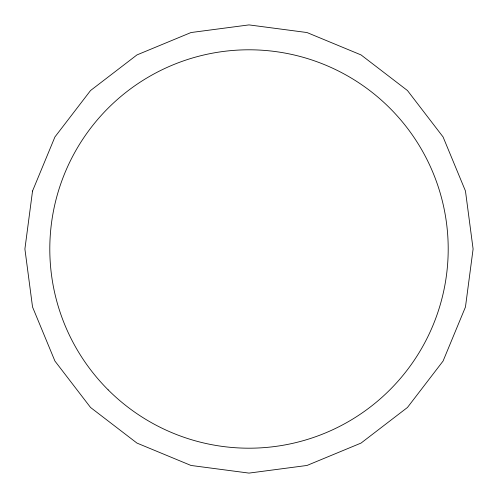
<?xml version="1.0" encoding="UTF-8"?>
<svg xmlns="http://www.w3.org/2000/svg" width="498" height="498" viewBox="0 0 498 498"><rect width="100%" height="100%" fill="white"/><g stroke="black" fill="none" stroke-linecap="round" stroke-linejoin="round"><path stroke-width="0.75" d="M32.538 191.002L24.9 249L32.538 306.998L54.923 361.05L90.536 407.464L136.95 443.077L191.002 465.462L249 473.1L306.998 465.462L361.05 443.077L407.464 407.464L443.077 361.05L465.462 306.998L473.1 249L465.462 191.002L443.077 136.95L407.464 90.536L361.05 54.923L306.998 32.538L249 24.9L191.002 32.538L136.95 54.923L90.536 90.536L54.923 136.95L32.538 191.002M108.147 389.853A199.2 199.2 0 0 0 441.415 300.555A199.2 199.2 0 0 0 197.445 56.585A199.2 199.2 0 0 0 108.147 389.853"/></g></svg>
